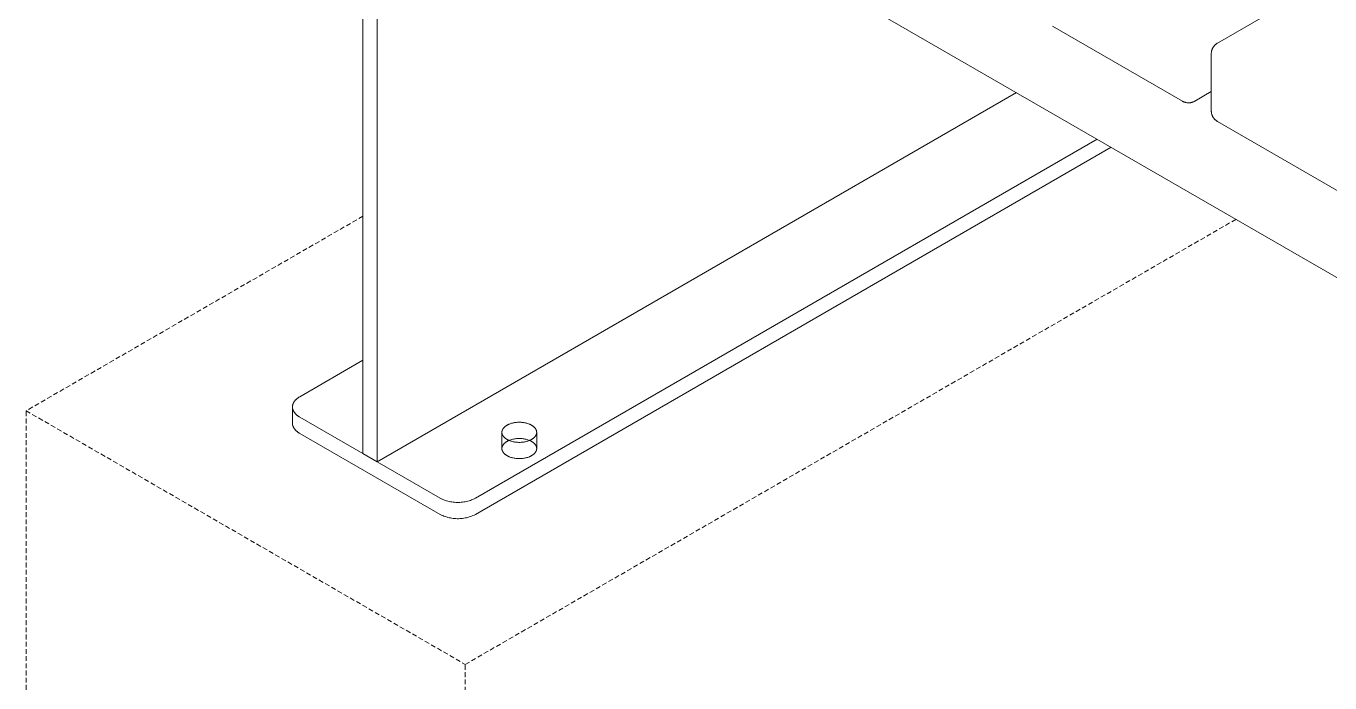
# Model space of a CAD drawing. Header units: millimetres. Extents: x -152 to 4236, y -557 to 2576.
# Drawn here: x 3010.7 to 3355.9, y 873.5 to 1047.4 of the extents above; entities that cross this region are included whole.
import ezdxf

# ---------------------------------------------------------------- set-up
doc = ezdxf.new("R2010")
doc.units = ezdxf.units.MM
doc.linetypes.add('HIDDEN', pattern=[1.905, 1.27, -0.635])
doc.layers.add('ZANO_R', color=7, linetype='Continuous', lineweight=0)
doc.layers.add('ZANO_R_przerywana', color=7, linetype='HIDDEN', lineweight=0)

msp = doc.modelspace()

# ---------------------------------------------------------------- linework, layer by layer
at = {"layer": 'ZANO_R'}
for p, q in [((3326.1, 1042.86), (3530.73, 1161.01)), ((3099.86, 934.22), (3099.86, 1145.81)), ((3103.58, 1143.66), (3103.58, 932.08)), ((3103.58, 1127.55), (3931.41, 649.6)), ((3316.8, 1027.5), (3282.38, 1047.37)), ((3325.56, 1042.47), (3325.64, 1042.55)), ((3325.64, 1042.55), (3325.73, 1042.62)), ((3325.73, 1042.62), (3325.82, 1042.68)), ((3325.82, 1042.68), (3325.91, 1042.75)), ((3325.91, 1042.75), (3326, 1042.81)), ((3326, 1042.81), (3326.1, 1042.86)), ((3324.46, 1040.24), (3324.47, 1040.35)), ((3324.46, 1040.13), (3324.46, 1040.24)), ((3324.46, 1040.02), (3324.46, 1040.13)), ((3324.46, 1024.98), (3324.46, 1040.02)), ((3324.47, 1040.35), (3324.49, 1040.46)), ((3324.49, 1040.46), (3324.5, 1040.57)), ((3324.5, 1040.57), (3324.52, 1040.68)), ((3324.52, 1040.68), (3324.55, 1040.79)), ((3324.55, 1040.79), (3324.58, 1040.89)), ((3324.58, 1040.89), (3324.61, 1041)), ((3324.61, 1041), (3324.64, 1041.11)), ((3324.64, 1041.11), (3324.68, 1041.21)), ((3324.68, 1041.21), (3324.72, 1041.31)), ((3324.72, 1041.31), (3324.77, 1041.41)), ((3324.77, 1041.41), (3324.82, 1041.51)), ((3324.82, 1041.51), (3324.87, 1041.61)), ((3324.87, 1041.61), (3324.92, 1041.71)), ((3324.92, 1041.71), (3324.98, 1041.8)), ((3324.98, 1041.8), (3325.05, 1041.89)), ((3325.05, 1041.89), (3325.11, 1041.98)), ((3325.11, 1041.98), (3325.18, 1042.07)), ((3325.18, 1042.07), (3325.25, 1042.16)), ((3325.25, 1042.16), (3325.32, 1042.24)), ((3325.32, 1042.24), (3325.4, 1042.32)), ((3325.4, 1042.32), (3325.48, 1042.4)), ((3325.48, 1042.4), (3325.56, 1042.47)), ((3103.58, 932.08), (3272.87, 1029.81)), ((3324.46, 1030.02), (3320.09, 1027.5)), ((3316.9, 1027.45), (3316.8, 1027.5)), ((3316.99, 1027.4), (3316.9, 1027.45)), ((3317.1, 1027.35), (3316.99, 1027.4)), ((3317.2, 1027.31), (3317.1, 1027.35)), ((3317.3, 1027.27), (3317.2, 1027.31)), ((3317.41, 1027.23), (3317.3, 1027.27)), ((3317.51, 1027.2), (3317.41, 1027.23)), ((3317.62, 1027.17), (3317.51, 1027.2)), ((3317.73, 1027.14), (3317.62, 1027.17)), ((3317.84, 1027.12), (3317.73, 1027.14)), ((3317.94, 1027.1), (3317.84, 1027.12)), ((3318.06, 1027.08), (3317.94, 1027.1)), ((3318.17, 1027.07), (3318.06, 1027.08)), ((3318.28, 1027.07), (3318.17, 1027.07)), ((3318.39, 1027.06), (3318.28, 1027.07)), ((3318.5, 1027.06), (3318.39, 1027.06)), ((3318.61, 1027.07), (3318.5, 1027.06)), ((3318.72, 1027.07), (3318.61, 1027.07)), ((3318.83, 1027.08), (3318.72, 1027.07)), ((3318.94, 1027.1), (3318.83, 1027.08)), ((3319.05, 1027.12), (3318.94, 1027.1)), ((3319.16, 1027.14), (3319.05, 1027.12)), ((3319.27, 1027.17), (3319.16, 1027.14)), ((3319.37, 1027.2), (3319.27, 1027.17)), ((3319.48, 1027.23), (3319.37, 1027.2)), ((3319.59, 1027.27), (3319.48, 1027.23)), ((3319.69, 1027.31), (3319.59, 1027.27)), ((3319.79, 1027.35), (3319.69, 1027.31)), ((3319.89, 1027.4), (3319.79, 1027.35)), ((3319.99, 1027.45), (3319.89, 1027.4)), ((3320.09, 1027.5), (3319.99, 1027.45)), ((3324.46, 1024.87), (3324.46, 1024.98)), ((3324.46, 1024.76), (3324.46, 1024.87)), ((3324.47, 1024.65), (3324.46, 1024.76)), ((3324.49, 1024.54), (3324.47, 1024.65)), ((3324.5, 1024.43), (3324.49, 1024.54)), ((3324.52, 1024.32), (3324.5, 1024.43)), ((3324.55, 1024.21), (3324.52, 1024.32)), ((3324.58, 1024.1), (3324.55, 1024.21)), ((3324.61, 1023.99), (3324.58, 1024.1)), ((3324.64, 1023.89), (3324.61, 1023.99)), ((3324.68, 1023.79), (3324.64, 1023.89)), ((3324.72, 1023.68), (3324.68, 1023.79)), ((3324.77, 1023.58), (3324.72, 1023.68)), ((3324.82, 1023.48), (3324.77, 1023.58)), ((3324.87, 1023.38), (3324.82, 1023.48)), ((3324.92, 1023.29), (3324.87, 1023.38)), ((3324.98, 1023.19), (3324.92, 1023.29)), ((3325.05, 1023.1), (3324.98, 1023.19)), ((3325.11, 1023.01), (3325.05, 1023.1)), ((3325.18, 1022.92), (3325.11, 1023.01)), ((3325.25, 1022.84), (3325.18, 1022.92)), ((3325.32, 1022.75), (3325.25, 1022.84)), ((3325.4, 1022.67), (3325.32, 1022.75)), ((3325.48, 1022.6), (3325.4, 1022.67)), ((3325.56, 1022.52), (3325.48, 1022.6)), ((3325.64, 1022.45), (3325.56, 1022.52)), ((3325.73, 1022.38), (3325.64, 1022.45)), ((3325.82, 1022.31), (3325.73, 1022.38)), ((3325.91, 1022.25), (3325.82, 1022.31)), ((3326, 1022.19), (3325.91, 1022.25)), ((3326.1, 1022.13), (3326, 1022.19)), ((3360.52, 1002.26), (3326.1, 1022.13)), ((3129.62, 922.41), (3294.26, 1017.46)), ((3297.98, 1015.31), (3129.62, 918.11)), ((3099.86, 958.93), (3083.12, 949.26)), ((3081.19, 946.67), (3081.2, 946.72)), ((3081.19, 946.62), (3081.19, 946.67)), ((3081.19, 946.57), (3081.19, 946.62)), ((3081.19, 946.53), (3081.19, 946.57)), ((3081.19, 946.53), (3081.19, 942.28)), ((3081.19, 946.48), (3081.19, 946.53)), ((3081.2, 946.43), (3081.19, 946.48)), ((3081.2, 946.82), (3081.21, 946.87)), ((3081.2, 946.77), (3081.2, 946.82)), ((3081.2, 946.72), (3081.2, 946.77)), ((3081.2, 946.38), (3081.2, 946.43)), ((3081.2, 946.33), (3081.2, 946.38)), ((3081.21, 946.28), (3081.2, 946.33)), ((3081.21, 946.87), (3081.22, 946.92)), ((3081.22, 946.23), (3081.21, 946.28)), ((3081.22, 946.92), (3081.23, 946.97)), ((3081.23, 946.18), (3081.22, 946.23)), ((3081.23, 947.02), (3081.24, 947.06)), ((3081.23, 946.97), (3081.23, 947.02)), ((3081.23, 946.13), (3081.23, 946.18)), ((3081.24, 946.09), (3081.23, 946.13)), ((3081.24, 947.06), (3081.26, 947.11)), ((3081.26, 946.04), (3081.24, 946.09)), ((3081.26, 947.11), (3081.27, 947.16)), ((3081.27, 945.99), (3081.26, 946.04)), ((3081.27, 947.16), (3081.28, 947.21)), ((3081.28, 945.94), (3081.27, 945.99)), ((3081.28, 947.21), (3081.3, 947.26)), ((3081.3, 945.89), (3081.28, 945.94)), ((3081.3, 947.26), (3081.31, 947.31)), ((3081.31, 945.84), (3081.3, 945.89)), ((3081.31, 947.31), (3081.33, 947.35)), ((3081.33, 945.8), (3081.31, 945.84)), ((3081.33, 947.35), (3081.35, 947.4)), ((3081.35, 947.4), (3081.37, 947.45)), ((3081.37, 947.45), (3081.39, 947.49)), ((3081.39, 947.49), (3081.41, 947.54)), ((3081.41, 947.54), (3081.43, 947.59)), ((3081.43, 947.59), (3081.45, 947.63)), ((3081.45, 947.63), (3081.48, 947.68)), ((3081.48, 947.68), (3081.5, 947.73)), ((3081.5, 947.73), (3081.53, 947.77)), ((3081.53, 947.77), (3081.55, 947.82)), ((3081.55, 947.82), (3081.58, 947.86)), ((3081.58, 947.86), (3081.61, 947.91)), ((3081.61, 947.91), (3081.67, 948)), ((3081.67, 948), (3081.73, 948.08)), ((3081.73, 948.08), (3081.8, 948.17)), ((3081.8, 948.17), (3081.87, 948.25)), ((3081.87, 948.25), (3081.94, 948.34)), ((3081.94, 948.34), (3082.02, 948.42)), ((3082.02, 948.42), (3082.1, 948.5)), ((3082.1, 948.5), (3082.18, 948.58)), ((3082.18, 948.58), (3082.26, 948.65)), ((3082.26, 948.65), (3082.35, 948.73)), ((3082.35, 948.73), (3082.44, 948.8)), ((3082.44, 948.8), (3082.53, 948.87)), ((3082.53, 948.87), (3082.62, 948.94)), ((3082.62, 948.94), (3082.72, 949.01)), ((3082.72, 949.01), (3082.81, 949.07)), ((3082.81, 949.07), (3082.91, 949.14)), ((3082.91, 949.14), (3083.01, 949.2)), ((3083.01, 949.2), (3083.12, 949.26)), ((3081.2, 942.47), (3081.19, 942.42)), ((3081.19, 942.42), (3081.19, 942.38)), ((3081.21, 942.57), (3081.2, 942.52)), ((3081.2, 942.52), (3081.2, 942.47)), ((3081.22, 942.62), (3081.21, 942.57)), ((3081.23, 942.71), (3081.22, 942.67)), ((3081.22, 942.67), (3081.22, 942.62)), ((3081.24, 942.76), (3081.23, 942.71)), ((3081.25, 942.81), (3081.24, 942.76)), ((3081.35, 945.75), (3081.33, 945.8)), ((3081.37, 945.7), (3081.35, 945.75)), ((3081.39, 945.65), (3081.37, 945.7)), ((3081.41, 945.61), (3081.39, 945.65)), ((3081.43, 945.56), (3081.41, 945.61)), ((3081.45, 945.51), (3081.43, 945.56)), ((3081.48, 945.47), (3081.45, 945.51)), ((3081.5, 945.42), (3081.48, 945.47)), ((3081.53, 945.38), (3081.5, 945.42)), ((3081.55, 945.33), (3081.53, 945.38)), ((3081.58, 945.29), (3081.55, 945.33)), ((3081.61, 945.24), (3081.58, 945.29)), ((3081.67, 945.15), (3081.61, 945.24)), ((3081.73, 945.07), (3081.67, 945.15)), ((3081.8, 944.98), (3081.73, 945.07)), ((3081.87, 944.9), (3081.8, 944.98)), ((3081.94, 944.81), (3081.87, 944.9)), ((3082.02, 944.73), (3081.94, 944.81)), ((3082.1, 944.65), (3082.02, 944.73)), ((3082.18, 944.57), (3082.1, 944.65)), ((3082.26, 944.5), (3082.18, 944.57)), ((3082.35, 944.42), (3082.26, 944.5)), ((3082.44, 944.35), (3082.35, 944.42)), ((3082.53, 944.28), (3082.44, 944.35)), ((3082.62, 944.21), (3082.53, 944.28)), ((3082.72, 944.14), (3082.62, 944.21)), ((3082.81, 944.08), (3082.72, 944.14)), ((3082.91, 944.01), (3082.81, 944.08)), ((3083.01, 943.95), (3082.91, 944.01)), ((3083.12, 943.89), (3083.01, 943.95)), ((3083.12, 943.89), (3099.86, 934.22)), ((3139.63, 942.35), (3139.85, 942.39)), ((3139.85, 942.39), (3140.08, 942.43)), ((3140.08, 942.43), (3140.31, 942.46)), ((3140.31, 942.46), (3140.54, 942.49)), ((3140.54, 942.49), (3140.78, 942.51)), ((3140.78, 942.51), (3141.01, 942.52)), ((3141.01, 942.52), (3141.25, 942.52)), ((3141.25, 942.52), (3141.49, 942.52)), ((3141.49, 942.52), (3141.73, 942.51)), ((3141.73, 942.51), (3141.96, 942.49)), ((3141.96, 942.49), (3142.19, 942.46)), ((3142.19, 942.46), (3142.42, 942.43)), ((3142.42, 942.43), (3142.65, 942.39)), ((3142.65, 942.39), (3142.87, 942.35)), ((3081.19, 942.38), (3081.19, 942.33)), ((3081.19, 942.28), (3081.19, 942.23)), ((3081.19, 942.23), (3081.19, 942.18)), ((3081.19, 942.18), (3081.2, 942.13)), ((3081.2, 942.13), (3081.2, 942.08)), ((3081.2, 942.08), (3081.2, 942.03)), ((3081.2, 942.03), (3081.21, 941.98)), ((3081.21, 941.98), (3081.22, 941.94)), ((3081.22, 941.94), (3081.23, 941.89)), ((3081.23, 941.89), (3081.23, 941.84)), ((3081.23, 941.84), (3081.24, 941.79)), ((3081.24, 941.79), (3081.26, 941.74)), ((3081.26, 941.74), (3081.27, 941.69)), ((3081.27, 941.69), (3081.28, 941.64)), ((3081.28, 941.64), (3081.3, 941.6)), ((3081.3, 941.6), (3081.31, 941.55)), ((3081.31, 941.55), (3081.33, 941.5)), ((3081.33, 941.5), (3081.35, 941.45)), ((3081.35, 941.45), (3081.37, 941.41)), ((3081.37, 941.41), (3081.39, 941.36)), ((3081.39, 941.36), (3081.41, 941.31)), ((3081.41, 941.31), (3081.43, 941.26)), ((3081.43, 941.26), (3081.45, 941.22)), ((3081.45, 941.22), (3081.48, 941.17)), ((3081.48, 941.17), (3081.5, 941.13)), ((3081.5, 941.13), (3081.53, 941.08)), ((3081.53, 941.08), (3081.55, 941.04)), ((3081.55, 941.04), (3081.58, 940.99)), ((3081.58, 940.99), (3081.61, 940.95)), ((3081.61, 940.95), (3081.67, 940.86)), ((3081.67, 940.86), (3081.73, 940.77)), ((3081.73, 940.77), (3081.8, 940.68)), ((3081.8, 940.68), (3081.87, 940.6)), ((3081.87, 940.6), (3081.94, 940.52)), ((3081.94, 940.52), (3082.02, 940.44)), ((3082.02, 940.44), (3082.1, 940.36)), ((3082.1, 940.36), (3082.18, 940.28)), ((3082.18, 940.28), (3082.26, 940.2)), ((3082.26, 940.2), (3082.35, 940.13)), ((3082.35, 940.13), (3082.44, 940.05)), ((3082.44, 940.05), (3082.53, 939.98)), ((3082.53, 939.98), (3082.62, 939.91)), ((3082.62, 939.91), (3082.72, 939.85)), ((3082.72, 939.85), (3082.81, 939.78)), ((3082.81, 939.78), (3082.91, 939.72)), ((3082.91, 939.72), (3083.01, 939.65)), ((3083.01, 939.65), (3083.12, 939.59)), ((3120.32, 918.11), (3083.12, 939.59)), ((3136.65, 940), (3136.66, 940.03)), ((3136.65, 939.97), (3136.65, 940)), ((3136.65, 939.93), (3136.65, 939.97)), ((3136.65, 939.9), (3136.65, 939.93)), ((3136.65, 939.86), (3136.65, 939.9)), ((3136.65, 935.57), (3136.65, 939.86)), ((3136.65, 939.83), (3136.65, 939.86)), ((3136.65, 939.79), (3136.65, 939.83)), ((3136.65, 939.76), (3136.65, 939.79)), ((3136.65, 939.72), (3136.65, 939.76)), ((3136.66, 939.69), (3136.65, 939.72)), ((3136.66, 940.07), (3136.67, 940.1)), ((3136.66, 940.03), (3136.66, 940.07)), ((3136.66, 939.66), (3136.66, 939.69)), ((3136.67, 939.62), (3136.66, 939.66)), ((3136.67, 940.14), (3136.68, 940.17)), ((3136.67, 940.1), (3136.67, 940.14)), ((3136.67, 939.59), (3136.67, 939.62)), ((3136.68, 939.55), (3136.67, 939.59)), ((3136.68, 940.2), (3136.69, 940.24)), ((3136.68, 940.17), (3136.68, 940.2)), ((3136.68, 939.52), (3136.68, 939.55)), ((3136.69, 939.49), (3136.68, 939.52)), ((3136.69, 940.24), (3136.7, 940.27)), ((3136.7, 939.45), (3136.69, 939.49)), ((3136.7, 940.27), (3136.71, 940.31)), ((3136.71, 939.42), (3136.7, 939.45)), ((3136.71, 940.31), (3136.72, 940.34)), ((3136.72, 939.38), (3136.71, 939.42)), ((3136.72, 940.34), (3136.73, 940.37)), ((3136.73, 939.35), (3136.72, 939.38)), ((3136.73, 940.37), (3136.74, 940.41)), ((3136.74, 939.32), (3136.73, 939.35)), ((3136.74, 940.41), (3136.76, 940.44)), ((3136.76, 939.28), (3136.74, 939.32)), ((3136.76, 940.44), (3136.77, 940.47)), ((3136.77, 939.25), (3136.76, 939.28)), ((3136.77, 940.47), (3136.78, 940.51)), ((3136.78, 939.22), (3136.77, 939.25)), ((3136.78, 940.51), (3136.8, 940.54)), ((3136.8, 939.19), (3136.78, 939.22)), ((3136.8, 940.54), (3136.81, 940.57)), ((3136.81, 939.15), (3136.8, 939.19)), ((3136.81, 940.57), (3136.83, 940.6)), ((3136.83, 939.12), (3136.81, 939.15)), ((3136.83, 940.6), (3136.85, 940.64)), ((3136.85, 939.09), (3136.83, 939.12)), ((3136.85, 940.64), (3136.86, 940.67)), ((3136.86, 939.06), (3136.85, 939.09)), ((3136.86, 940.67), (3136.88, 940.7)), ((3136.88, 939.02), (3136.86, 939.06)), ((3136.88, 940.7), (3136.9, 940.73)), ((3136.9, 938.99), (3136.88, 939.02)), ((3136.9, 940.73), (3136.92, 940.76)), ((3136.92, 938.96), (3136.9, 938.99)), ((3136.92, 940.76), (3136.94, 940.79)), ((3136.94, 938.93), (3136.92, 938.96)), ((3136.94, 940.79), (3136.98, 940.86)), ((3136.98, 938.87), (3136.94, 938.93)), ((3136.98, 940.86), (3137.03, 940.92)), ((3137.03, 940.92), (3137.07, 940.98)), ((3137.07, 940.98), (3137.12, 941.04)), ((3137.12, 941.04), (3137.17, 941.09)), ((3137.17, 941.09), (3137.22, 941.15)), ((3137.22, 941.15), (3137.28, 941.21)), ((3137.28, 941.21), (3137.34, 941.26)), ((3137.34, 941.26), (3137.4, 941.32)), ((3137.4, 941.32), (3137.46, 941.37)), ((3137.46, 941.37), (3137.52, 941.42)), ((3137.52, 941.42), (3137.58, 941.47)), ((3137.58, 941.47), (3137.65, 941.52)), ((3137.65, 941.52), (3137.72, 941.56)), ((3137.72, 941.56), (3137.78, 941.61)), ((3137.78, 941.61), (3137.85, 941.66)), ((3137.85, 941.66), (3137.92, 941.7)), ((3137.92, 941.7), (3138, 941.74)), ((3138, 941.74), (3138.07, 941.78)), ((3138.07, 941.78), (3138.14, 941.82)), ((3138.14, 941.82), (3138.22, 941.86)), ((3138.22, 941.86), (3138.3, 941.9)), ((3138.3, 941.9), (3138.38, 941.94)), ((3138.38, 941.94), (3138.47, 941.98)), ((3138.47, 941.98), (3138.55, 942.02)), ((3138.55, 942.02), (3138.64, 942.05)), ((3138.64, 942.05), (3138.83, 942.12)), ((3138.83, 942.12), (3139.02, 942.19)), ((3139.02, 942.19), (3139.22, 942.25)), ((3139.22, 942.25), (3139.42, 942.3)), ((3139.42, 942.3), (3139.63, 942.35)), ((3142.87, 942.35), (3143.08, 942.3)), ((3143.08, 942.3), (3143.29, 942.25)), ((3143.29, 942.25), (3143.48, 942.19)), ((3143.48, 942.19), (3143.68, 942.12)), ((3143.68, 942.12), (3143.86, 942.05)), ((3143.86, 942.05), (3143.95, 942.02)), ((3143.95, 942.02), (3144.03, 941.98)), ((3144.03, 941.98), (3144.12, 941.94)), ((3144.12, 941.94), (3144.2, 941.9)), ((3144.2, 941.9), (3144.28, 941.86)), ((3144.28, 941.86), (3144.36, 941.82)), ((3144.36, 941.82), (3144.43, 941.78)), ((3144.43, 941.78), (3144.51, 941.74)), ((3144.51, 941.74), (3144.58, 941.7)), ((3144.58, 941.7), (3144.65, 941.66)), ((3144.65, 941.66), (3144.72, 941.61)), ((3144.72, 941.61), (3144.79, 941.56)), ((3144.79, 941.56), (3144.85, 941.52)), ((3144.85, 941.52), (3144.92, 941.47)), ((3144.92, 941.47), (3144.98, 941.42)), ((3144.98, 941.42), (3145.04, 941.37)), ((3145.04, 941.37), (3145.1, 941.32)), ((3145.1, 941.32), (3145.16, 941.26)), ((3145.16, 941.26), (3145.22, 941.21)), ((3145.22, 941.21), (3145.28, 941.15)), ((3145.28, 941.15), (3145.33, 941.09)), ((3145.33, 941.09), (3145.38, 941.04)), ((3145.38, 941.04), (3145.43, 940.98)), ((3145.43, 940.98), (3145.48, 940.92)), ((3145.48, 940.92), (3145.52, 940.86)), ((3145.52, 940.86), (3145.56, 940.79)), ((3145.56, 938.93), (3145.52, 938.87)), ((3145.56, 940.79), (3145.58, 940.76)), ((3145.58, 938.96), (3145.56, 938.93)), ((3145.58, 940.76), (3145.6, 940.73)), ((3145.6, 938.99), (3145.58, 938.96)), ((3145.6, 940.73), (3145.62, 940.7)), ((3145.62, 939.02), (3145.6, 938.99)), ((3145.62, 940.7), (3145.64, 940.67)), ((3145.64, 939.06), (3145.62, 939.02)), ((3145.64, 940.67), (3145.65, 940.64)), ((3145.65, 939.09), (3145.64, 939.06)), ((3145.65, 940.64), (3145.67, 940.6)), ((3145.67, 939.12), (3145.65, 939.09)), ((3145.67, 940.6), (3145.69, 940.57)), ((3145.69, 939.15), (3145.67, 939.12)), ((3145.69, 940.57), (3145.7, 940.54)), ((3145.7, 939.19), (3145.69, 939.15)), ((3145.7, 940.54), (3145.72, 940.51)), ((3145.72, 939.22), (3145.7, 939.19)), ((3145.72, 940.51), (3145.73, 940.47)), ((3145.73, 939.25), (3145.72, 939.22)), ((3145.73, 940.47), (3145.74, 940.44)), ((3145.74, 939.28), (3145.73, 939.25)), ((3145.74, 940.44), (3145.76, 940.41)), ((3145.76, 939.32), (3145.74, 939.28)), ((3145.76, 940.41), (3145.77, 940.37)), ((3145.77, 939.35), (3145.76, 939.32)), ((3145.77, 940.37), (3145.78, 940.34)), ((3145.78, 939.38), (3145.77, 939.35)), ((3145.78, 940.34), (3145.79, 940.31)), ((3145.79, 939.42), (3145.78, 939.38)), ((3145.79, 940.31), (3145.8, 940.27)), ((3145.8, 939.45), (3145.79, 939.42)), ((3145.8, 940.27), (3145.81, 940.24)), ((3145.81, 939.49), (3145.8, 939.45)), ((3145.81, 940.24), (3145.82, 940.2)), ((3145.82, 939.52), (3145.81, 939.49)), ((3145.82, 940.2), (3145.82, 940.17)), ((3145.82, 940.17), (3145.83, 940.14)), ((3145.83, 939.59), (3145.82, 939.55)), ((3145.82, 939.55), (3145.82, 939.52)), ((3145.83, 940.14), (3145.84, 940.1)), ((3145.84, 939.62), (3145.83, 939.59)), ((3145.84, 940.1), (3145.84, 940.07)), ((3145.84, 940.07), (3145.84, 940.03)), ((3145.84, 940.03), (3145.85, 940)), ((3145.85, 939.72), (3145.84, 939.69)), ((3145.84, 939.69), (3145.84, 939.66)), ((3145.84, 939.66), (3145.84, 939.62)), ((3145.85, 940), (3145.85, 939.97)), ((3145.85, 939.97), (3145.85, 939.93)), ((3145.85, 939.93), (3145.85, 939.9)), ((3145.85, 939.9), (3145.85, 939.86)), ((3145.85, 935.57), (3145.85, 939.86)), ((3145.85, 939.86), (3145.85, 939.83)), ((3145.85, 939.83), (3145.85, 939.79)), ((3145.85, 939.79), (3145.85, 939.76)), ((3145.85, 939.76), (3145.85, 939.72)), ((3136.66, 935.74), (3136.65, 935.7)), ((3136.65, 935.7), (3136.65, 935.67)), ((3136.65, 935.67), (3136.65, 935.63)), ((3136.65, 935.63), (3136.65, 935.6)), ((3136.65, 935.6), (3136.65, 935.57)), ((3136.65, 935.57), (3136.65, 935.53)), ((3136.65, 935.53), (3136.65, 935.5)), ((3136.65, 935.5), (3136.65, 935.46)), ((3136.67, 935.81), (3136.66, 935.77)), ((3136.66, 935.77), (3136.66, 935.74)), ((3136.68, 935.87), (3136.67, 935.84)), ((3136.67, 935.84), (3136.67, 935.81)), ((3136.69, 935.94), (3136.68, 935.91)), ((3136.68, 935.91), (3136.68, 935.87)), ((3136.7, 935.98), (3136.69, 935.94)), ((3136.71, 936.01), (3136.7, 935.98)), ((3136.72, 936.04), (3136.71, 936.01)), ((3136.73, 936.08), (3136.72, 936.04)), ((3136.74, 936.11), (3136.73, 936.08)), ((3136.76, 936.14), (3136.74, 936.11)), ((3136.77, 936.18), (3136.76, 936.14)), ((3136.78, 936.21), (3136.77, 936.18)), ((3136.8, 936.24), (3136.78, 936.21)), ((3136.81, 936.28), (3136.8, 936.24)), ((3136.83, 936.31), (3136.81, 936.28)), ((3136.85, 936.34), (3136.83, 936.31)), ((3136.86, 936.37), (3136.85, 936.34)), ((3136.88, 936.4), (3136.86, 936.37)), ((3136.9, 936.44), (3136.88, 936.4)), ((3136.92, 936.47), (3136.9, 936.44)), ((3136.94, 936.5), (3136.92, 936.47)), ((3136.98, 936.56), (3136.94, 936.5)), ((3137.03, 938.81), (3136.98, 938.87)), ((3137.03, 936.62), (3136.98, 936.56)), ((3137.07, 938.75), (3137.03, 938.81)), ((3137.07, 936.68), (3137.03, 936.62)), ((3137.12, 938.69), (3137.07, 938.75)), ((3137.12, 936.74), (3137.07, 936.68)), ((3137.17, 938.63), (3137.12, 938.69)), ((3137.17, 936.8), (3137.12, 936.74)), ((3137.22, 938.57), (3137.17, 938.63)), ((3137.22, 936.86), (3137.17, 936.8)), ((3137.28, 938.52), (3137.22, 938.57)), ((3137.28, 936.91), (3137.22, 936.86)), ((3137.34, 938.46), (3137.28, 938.52)), ((3137.34, 936.97), (3137.28, 936.91)), ((3137.4, 938.41), (3137.34, 938.46)), ((3137.4, 937.02), (3137.34, 936.97)), ((3137.46, 938.36), (3137.4, 938.41)), ((3137.46, 937.07), (3137.4, 937.02)), ((3137.52, 938.3), (3137.46, 938.36)), ((3137.52, 937.12), (3137.46, 937.07)), ((3137.58, 938.25), (3137.52, 938.3)), ((3137.58, 937.17), (3137.52, 937.12)), ((3137.65, 938.21), (3137.58, 938.25)), ((3137.65, 937.22), (3137.58, 937.17)), ((3137.72, 938.16), (3137.65, 938.21)), ((3137.72, 937.27), (3137.65, 937.22)), ((3137.78, 938.11), (3137.72, 938.16)), ((3137.78, 937.31), (3137.72, 937.27)), ((3137.85, 938.07), (3137.78, 938.11)), ((3137.85, 937.36), (3137.78, 937.31)), ((3137.92, 938.02), (3137.85, 938.07)), ((3137.92, 937.4), (3137.85, 937.36)), ((3138, 937.98), (3137.92, 938.02)), ((3138, 937.45), (3137.92, 937.4)), ((3138.07, 937.94), (3138, 937.98)), ((3138.13, 937.52), (3138, 937.45)), ((3138.14, 937.9), (3138.07, 937.94)), ((3138.26, 937.59), (3138.13, 937.52)), ((3138.22, 937.86), (3138.14, 937.9)), ((3138.3, 937.82), (3138.22, 937.86)), ((3138.4, 937.65), (3138.26, 937.59)), ((3138.38, 937.78), (3138.3, 937.82)), ((3138.47, 937.74), (3138.38, 937.78)), ((3138.54, 937.71), (3138.4, 937.65)), ((3138.55, 937.71), (3138.47, 937.74)), ((3138.78, 937.8), (3138.54, 937.71)), ((3138.64, 937.67), (3138.55, 937.71)), ((3138.83, 937.6), (3138.64, 937.67)), ((3139.01, 937.88), (3138.78, 937.8)), ((3139.02, 937.54), (3138.83, 937.6)), ((3139.26, 937.95), (3139.01, 937.88)), ((3139.22, 937.48), (3139.02, 937.54)), ((3139.42, 937.42), (3139.22, 937.48)), ((3139.5, 938.02), (3139.26, 937.95)), ((3139.63, 937.37), (3139.42, 937.42)), ((3139.75, 938.07), (3139.5, 938.02)), ((3139.85, 937.33), (3139.63, 937.37)), ((3140, 938.12), (3139.75, 938.07)), ((3140.08, 937.29), (3139.85, 937.33)), ((3140.24, 938.16), (3140, 938.12)), ((3140.31, 937.26), (3140.08, 937.29)), ((3140.49, 938.19), (3140.24, 938.16)), ((3140.54, 937.24), (3140.31, 937.26)), ((3140.75, 938.21), (3140.49, 938.19)), ((3140.78, 937.22), (3140.54, 937.24)), ((3141, 938.22), (3140.75, 938.21)), ((3141.01, 937.21), (3140.78, 937.22)), ((3141.25, 938.22), (3141, 938.22)), ((3141.25, 937.2), (3141.01, 937.21)), ((3141.5, 938.22), (3141.25, 938.22)), ((3141.49, 937.21), (3141.25, 937.2)), ((3141.73, 937.22), (3141.49, 937.21)), ((3141.75, 938.21), (3141.5, 938.22)), ((3141.96, 937.24), (3141.73, 937.22)), ((3142.01, 938.19), (3141.75, 938.21)), ((3142.19, 937.26), (3141.96, 937.24)), ((3142.26, 938.16), (3142.01, 938.19)), ((3142.42, 937.29), (3142.19, 937.26)), ((3142.51, 938.12), (3142.26, 938.16)), ((3142.65, 937.33), (3142.42, 937.29)), ((3142.75, 938.07), (3142.51, 938.12)), ((3142.87, 937.37), (3142.65, 937.33)), ((3143, 938.02), (3142.75, 938.07)), ((3143.08, 937.42), (3142.87, 937.37)), ((3143.24, 937.95), (3143, 938.02)), ((3143.29, 937.48), (3143.08, 937.42)), ((3143.49, 937.88), (3143.24, 937.95)), ((3143.48, 937.54), (3143.29, 937.48)), ((3143.68, 937.6), (3143.48, 937.54)), ((3143.73, 937.8), (3143.49, 937.88)), ((3143.86, 937.67), (3143.68, 937.6)), ((3143.96, 937.71), (3143.73, 937.8)), ((3143.95, 937.71), (3143.86, 937.67)), ((3144.03, 937.74), (3143.95, 937.71)), ((3144.1, 937.65), (3143.96, 937.71)), ((3144.12, 937.78), (3144.03, 937.74)), ((3144.24, 937.59), (3144.1, 937.65)), ((3144.2, 937.82), (3144.12, 937.78)), ((3144.28, 937.86), (3144.2, 937.82)), ((3144.37, 937.52), (3144.24, 937.59)), ((3144.36, 937.9), (3144.28, 937.86)), ((3144.43, 937.94), (3144.36, 937.9)), ((3144.51, 937.45), (3144.37, 937.52)), ((3144.51, 937.98), (3144.43, 937.94)), ((3144.58, 938.02), (3144.51, 937.98)), ((3144.58, 937.4), (3144.51, 937.45)), ((3144.65, 938.07), (3144.58, 938.02)), ((3144.65, 937.36), (3144.58, 937.4)), ((3144.72, 938.11), (3144.65, 938.07)), ((3144.72, 937.31), (3144.65, 937.36)), ((3144.79, 938.16), (3144.72, 938.11)), ((3144.79, 937.27), (3144.72, 937.31)), ((3144.85, 938.21), (3144.79, 938.16)), ((3144.85, 937.22), (3144.79, 937.27)), ((3144.92, 938.25), (3144.85, 938.21)), ((3144.92, 937.17), (3144.85, 937.22)), ((3144.98, 938.3), (3144.92, 938.25)), ((3144.98, 937.12), (3144.92, 937.17)), ((3145.04, 938.36), (3144.98, 938.3)), ((3145.04, 937.07), (3144.98, 937.12)), ((3145.1, 938.41), (3145.04, 938.36)), ((3145.1, 937.02), (3145.04, 937.07)), ((3145.16, 938.46), (3145.1, 938.41)), ((3145.16, 936.97), (3145.1, 937.02)), ((3145.22, 938.52), (3145.16, 938.46)), ((3145.22, 936.91), (3145.16, 936.97)), ((3145.28, 938.57), (3145.22, 938.52)), ((3145.28, 936.86), (3145.22, 936.91)), ((3145.33, 938.63), (3145.28, 938.57)), ((3145.33, 936.8), (3145.28, 936.86)), ((3145.38, 938.69), (3145.33, 938.63)), ((3145.38, 936.74), (3145.33, 936.8)), ((3145.43, 938.75), (3145.38, 938.69)), ((3145.43, 936.68), (3145.38, 936.74)), ((3145.48, 938.81), (3145.43, 938.75)), ((3145.48, 936.62), (3145.43, 936.68)), ((3145.52, 938.87), (3145.48, 938.81)), ((3145.52, 936.56), (3145.48, 936.62)), ((3145.56, 936.5), (3145.52, 936.56)), ((3145.58, 936.47), (3145.56, 936.5)), ((3145.6, 936.44), (3145.58, 936.47)), ((3145.62, 936.4), (3145.6, 936.44)), ((3145.64, 936.37), (3145.62, 936.4)), ((3145.65, 936.34), (3145.64, 936.37)), ((3145.67, 936.31), (3145.65, 936.34)), ((3145.69, 936.28), (3145.67, 936.31)), ((3145.7, 936.24), (3145.69, 936.28)), ((3145.72, 936.21), (3145.7, 936.24)), ((3145.73, 936.18), (3145.72, 936.21)), ((3145.74, 936.14), (3145.73, 936.18)), ((3145.76, 936.11), (3145.74, 936.14)), ((3145.77, 936.08), (3145.76, 936.11)), ((3145.78, 936.04), (3145.77, 936.08)), ((3145.79, 936.01), (3145.78, 936.04)), ((3145.8, 935.98), (3145.79, 936.01)), ((3145.81, 935.94), (3145.8, 935.98)), ((3145.82, 935.91), (3145.81, 935.94)), ((3145.82, 935.87), (3145.82, 935.91)), ((3145.83, 935.84), (3145.82, 935.87)), ((3145.84, 935.81), (3145.83, 935.84)), ((3145.84, 935.77), (3145.84, 935.81)), ((3145.84, 935.74), (3145.84, 935.77)), ((3145.85, 935.7), (3145.84, 935.74)), ((3145.85, 935.67), (3145.85, 935.7)), ((3145.85, 935.63), (3145.85, 935.67)), ((3145.85, 935.6), (3145.85, 935.63)), ((3145.85, 935.57), (3145.85, 935.6)), ((3145.85, 935.53), (3145.85, 935.57)), ((3145.85, 935.5), (3145.85, 935.53)), ((3145.85, 935.46), (3145.85, 935.5)), ((3099.86, 934.22), (3103.58, 932.08)), ((3103.58, 932.08), (3120.32, 922.41)), ((3136.65, 935.46), (3136.65, 935.43)), ((3136.65, 935.43), (3136.66, 935.39)), ((3136.66, 935.39), (3136.66, 935.36)), ((3136.66, 935.36), (3136.67, 935.33)), ((3136.67, 935.33), (3136.67, 935.29)), ((3136.67, 935.29), (3136.68, 935.26)), ((3136.68, 935.26), (3136.68, 935.22)), ((3136.68, 935.22), (3136.69, 935.19)), ((3136.69, 935.19), (3136.7, 935.16)), ((3136.7, 935.16), (3136.71, 935.12)), ((3136.71, 935.12), (3136.72, 935.09)), ((3136.72, 935.09), (3136.73, 935.05)), ((3136.73, 935.05), (3136.74, 935.02)), ((3136.74, 935.02), (3136.76, 934.99)), ((3136.76, 934.99), (3136.77, 934.95)), ((3136.77, 934.95), (3136.78, 934.92)), ((3136.78, 934.92), (3136.8, 934.89)), ((3136.8, 934.89), (3136.81, 934.86)), ((3136.81, 934.86), (3136.83, 934.82)), ((3136.83, 934.82), (3136.85, 934.79)), ((3136.85, 934.79), (3136.86, 934.76)), ((3136.86, 934.76), (3136.88, 934.73)), ((3136.88, 934.73), (3136.9, 934.7)), ((3136.9, 934.7), (3136.92, 934.66)), ((3136.92, 934.66), (3136.94, 934.63)), ((3136.94, 934.63), (3136.98, 934.57)), ((3136.98, 934.57), (3137.03, 934.51)), ((3137.03, 934.51), (3137.07, 934.45)), ((3137.07, 934.45), (3137.12, 934.39)), ((3137.12, 934.39), (3137.17, 934.33)), ((3137.17, 934.33), (3137.22, 934.28)), ((3137.22, 934.28), (3137.28, 934.22)), ((3137.28, 934.22), (3137.34, 934.17)), ((3137.34, 934.17), (3137.4, 934.11)), ((3137.4, 934.11), (3137.46, 934.06)), ((3137.46, 934.06), (3137.52, 934.01)), ((3137.52, 934.01), (3137.58, 933.96)), ((3137.58, 933.96), (3137.65, 933.91)), ((3137.65, 933.91), (3137.72, 933.86)), ((3137.72, 933.86), (3137.78, 933.82)), ((3137.78, 933.82), (3137.85, 933.77)), ((3137.85, 933.77), (3137.92, 933.73)), ((3137.92, 933.73), (3138, 933.69)), ((3138, 933.69), (3138.07, 933.64)), ((3138.07, 933.64), (3138.14, 933.6)), ((3138.14, 933.6), (3138.22, 933.56)), ((3138.22, 933.56), (3138.3, 933.52)), ((3138.3, 933.52), (3138.38, 933.49)), ((3138.38, 933.49), (3138.47, 933.45)), ((3138.47, 933.45), (3138.55, 933.41)), ((3138.55, 933.41), (3138.64, 933.38)), ((3138.64, 933.38), (3138.83, 933.31)), ((3138.83, 933.31), (3139.02, 933.24)), ((3139.02, 933.24), (3139.22, 933.18)), ((3139.22, 933.18), (3139.42, 933.13)), ((3139.42, 933.13), (3139.63, 933.08)), ((3139.63, 933.08), (3139.85, 933.03)), ((3139.85, 933.03), (3140.08, 933)), ((3140.08, 933), (3140.31, 932.96)), ((3140.31, 932.96), (3140.54, 932.94)), ((3140.54, 932.94), (3140.78, 932.92)), ((3140.78, 932.92), (3141.01, 932.91)), ((3141.01, 932.91), (3141.25, 932.91)), ((3141.25, 932.91), (3141.49, 932.91)), ((3141.49, 932.91), (3141.73, 932.92)), ((3141.73, 932.92), (3141.96, 932.94)), ((3141.96, 932.94), (3142.19, 932.96)), ((3142.19, 932.96), (3142.42, 933)), ((3142.42, 933), (3142.65, 933.03)), ((3142.65, 933.03), (3142.87, 933.08)), ((3142.87, 933.08), (3143.08, 933.13)), ((3143.08, 933.13), (3143.29, 933.18)), ((3143.29, 933.18), (3143.48, 933.24)), ((3143.48, 933.24), (3143.68, 933.31)), ((3143.68, 933.31), (3143.86, 933.38)), ((3143.86, 933.38), (3143.95, 933.41)), ((3143.95, 933.41), (3144.03, 933.45)), ((3144.03, 933.45), (3144.12, 933.49)), ((3144.12, 933.49), (3144.2, 933.52)), ((3144.2, 933.52), (3144.28, 933.56)), ((3144.28, 933.56), (3144.36, 933.6)), ((3144.36, 933.6), (3144.43, 933.64)), ((3144.43, 933.64), (3144.51, 933.69)), ((3144.51, 933.69), (3144.58, 933.73)), ((3144.58, 933.73), (3144.65, 933.77)), ((3144.65, 933.77), (3144.72, 933.82)), ((3144.72, 933.82), (3144.79, 933.86)), ((3144.79, 933.86), (3144.85, 933.91)), ((3144.85, 933.91), (3144.92, 933.96)), ((3144.92, 933.96), (3144.98, 934.01)), ((3144.98, 934.01), (3145.04, 934.06)), ((3145.04, 934.06), (3145.1, 934.11)), ((3145.1, 934.11), (3145.16, 934.17)), ((3145.16, 934.17), (3145.22, 934.22)), ((3145.22, 934.22), (3145.28, 934.28)), ((3145.28, 934.28), (3145.33, 934.33)), ((3145.33, 934.33), (3145.38, 934.39)), ((3145.38, 934.39), (3145.43, 934.45)), ((3145.43, 934.45), (3145.48, 934.51)), ((3145.48, 934.51), (3145.52, 934.57)), ((3145.52, 934.57), (3145.56, 934.63)), ((3145.56, 934.63), (3145.58, 934.66)), ((3145.58, 934.66), (3145.6, 934.7)), ((3145.6, 934.7), (3145.62, 934.73)), ((3145.62, 934.73), (3145.64, 934.76)), ((3145.64, 934.76), (3145.65, 934.79)), ((3145.65, 934.79), (3145.67, 934.82)), ((3145.67, 934.82), (3145.69, 934.86)), ((3145.69, 934.86), (3145.7, 934.89)), ((3145.7, 934.89), (3145.72, 934.92)), ((3145.72, 934.92), (3145.73, 934.95)), ((3145.73, 934.95), (3145.74, 934.99)), ((3145.74, 934.99), (3145.76, 935.02)), ((3145.76, 935.02), (3145.77, 935.05)), ((3145.77, 935.05), (3145.78, 935.09)), ((3145.78, 935.09), (3145.79, 935.12)), ((3145.79, 935.12), (3145.8, 935.16)), ((3145.8, 935.16), (3145.81, 935.19)), ((3145.81, 935.19), (3145.82, 935.22)), ((3145.82, 935.26), (3145.83, 935.29)), ((3145.82, 935.22), (3145.82, 935.26)), ((3145.83, 935.29), (3145.84, 935.33)), ((3145.84, 935.39), (3145.85, 935.43)), ((3145.84, 935.36), (3145.84, 935.39)), ((3145.84, 935.33), (3145.84, 935.36)), ((3145.85, 935.43), (3145.85, 935.46)), ((3120.64, 922.25), (3120.32, 922.41)), ((3120.97, 922.11), (3120.64, 922.25)), ((3121.3, 921.97), (3120.97, 922.11)), ((3121.64, 921.85), (3121.3, 921.97)), ((3121.98, 921.74), (3121.64, 921.85)), ((3122.32, 921.64), (3121.98, 921.74)), ((3127.97, 921.74), (3127.62, 921.64)), ((3128.31, 921.85), (3127.97, 921.74)), ((3128.64, 921.97), (3128.31, 921.85)), ((3128.98, 922.11), (3128.64, 921.97)), ((3129.3, 922.25), (3128.98, 922.11)), ((3129.62, 922.41), (3129.3, 922.25)), ((3122.67, 921.56), (3122.32, 921.64)), ((3123.02, 921.48), (3122.67, 921.56)), ((3123.37, 921.42), (3123.02, 921.48)), ((3123.72, 921.37), (3123.37, 921.42)), ((3124.08, 921.34), (3123.72, 921.37)), ((3124.44, 921.31), (3124.08, 921.34)), ((3124.79, 921.3), (3124.44, 921.31)), ((3125.15, 921.3), (3124.79, 921.3)), ((3125.51, 921.31), (3125.15, 921.3)), ((3125.87, 921.34), (3125.51, 921.31)), ((3126.22, 921.37), (3125.87, 921.34)), ((3126.58, 921.42), (3126.22, 921.37)), ((3126.93, 921.48), (3126.58, 921.42)), ((3127.28, 921.56), (3126.93, 921.48)), ((3127.62, 921.64), (3127.28, 921.56)), ((3120.64, 917.96), (3120.32, 918.11)), ((3120.97, 917.81), (3120.64, 917.96)), ((3121.3, 917.68), (3120.97, 917.81)), ((3121.64, 917.56), (3121.3, 917.68)), ((3121.98, 917.45), (3121.64, 917.56)), ((3122.32, 917.35), (3121.98, 917.45)), ((3122.67, 917.26), (3122.32, 917.35)), ((3123.02, 917.19), (3122.67, 917.26)), ((3123.37, 917.13), (3123.02, 917.19)), ((3123.72, 917.08), (3123.37, 917.13)), ((3124.08, 917.04), (3123.72, 917.08)), ((3124.44, 917.01), (3124.08, 917.04)), ((3124.79, 917), (3124.44, 917.01)), ((3125.15, 917), (3124.79, 917)), ((3125.51, 917.01), (3125.15, 917)), ((3125.87, 917.04), (3125.51, 917.01)), ((3126.22, 917.08), (3125.87, 917.04)), ((3126.58, 917.13), (3126.22, 917.08)), ((3126.93, 917.19), (3126.58, 917.13)), ((3127.28, 917.26), (3126.93, 917.19)), ((3127.62, 917.35), (3127.28, 917.26)), ((3127.97, 917.45), (3127.62, 917.35)), ((3128.31, 917.56), (3127.97, 917.45)), ((3128.64, 917.68), (3128.31, 917.56)), ((3128.98, 917.81), (3128.64, 917.68)), ((3129.3, 917.96), (3128.98, 917.81)), ((3129.62, 918.11), (3129.3, 917.96))]:
    msp.add_line(p, q, dxfattribs=at)
at = {"layer": 'ZANO_R_przerywana'}
for p, q in [((3099.86, 997.06), (3010.67, 945.56)), ((3126.94, 878.43), (3331.01, 996.25)), ((3010.67, 730.75), (3010.67, 945.56)), ((3010.67, 945.56), (3126.94, 878.43)), ((3126.94, 663.62), (3126.94, 878.43))]:
    msp.add_line(p, q, dxfattribs=at)

doc.saveas('drawing.dxf')
